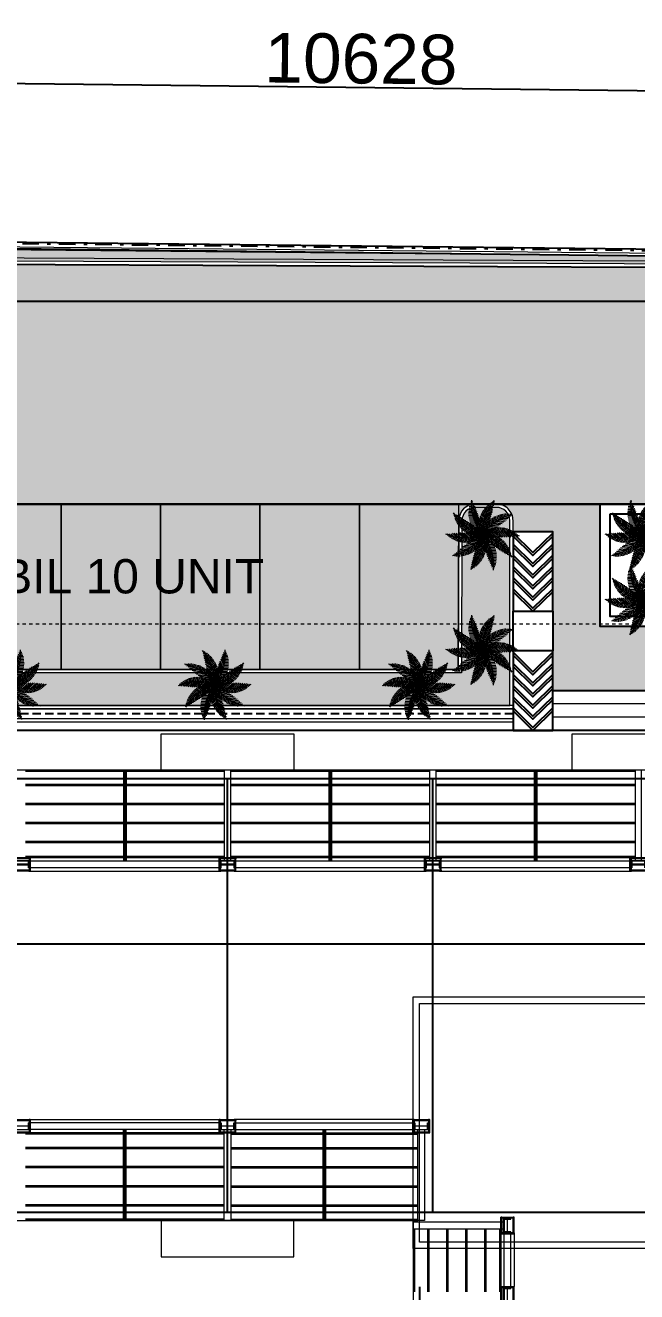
# Model space of a CAD drawing. Header units: inches. Extents: x 139 to 559, y -1 to 295.
# Drawn here: x 208.19 to 226.64, y 174.17 to 212.41 of the extents above; entities that cross this region are included whole.
import ezdxf

# ---------------------------------------------------------------- set-up
doc = ezdxf.new("R2010")
doc.units = ezdxf.units.IN
doc.header["$MEASUREMENT"] = 0
for name, pattern in [('$0$HIDDEN', [0.375, 0.25, -0.125]), ('DASHDOT', [1, 0.5, -0.25, 0, -0.25]), ('DASHDOT2', [0.5, 0.25, -0.125, 0, -0.125])]:
    doc.linetypes.add(name, pattern=pattern)
doc.layers.get('defpoints').update_dxf_attribs({"color": 1})
for name, color, linetype in [('A-ROAD', 4, 'Continuous'), ('ARC_SECTION LINE', 5, 'DASHDOT'), ('dinding', 3, 'Continuous'), ('LANTAI', 57, 'Continuous')]:
    doc.layers.add(name, color=color, linetype=linetype)
for name, color, linetype, lineweight in [('ars', 11, 'Continuous', 0), ('ARSIR', 31, 'Continuous', 5), ('ARSIR BETON', 8, 'Continuous', 5), ('ATAP', 3, 'Continuous', 20), ('besi siku', 70, 'Continuous', 9), ('DINDING2', 146, 'Continuous', 5), ('GSB', 1, 'Continuous', 15), ('lan', 7, 'Continuous', 15), ('NOT', 7, 'Continuous', 20), ('POHON', 98, 'Continuous', 5), ('RUMPUT', 93, 'Continuous', 0), ('SANITAIR', 15, 'Continuous', 9), ('u', 6, 'Continuous', 20), ('WF', 6, 'Continuous', 9)]:
    doc.layers.add(name, color=color, linetype=linetype, lineweight=lineweight)
doc.layers.add('as', color=1, linetype='Continuous', plot=False)
doc.layers.add('POLYLINE TPAK', color=4, linetype='Continuous', lineweight=20, plot=False)
doc.styles.get("Standard").update_dxf_attribs({"font": 'arial.ttf'})
doc.dimstyles.new('sk-100 (SITE)', dxfattribs={"dimtxt": 1.5, "dimasz": 0.2, "dimexe": 0.2, "dimexo": 0, "dimgap": 0.1, "dimtad": 1, "dimdec": 0, "dimlfac": 100, "dimzin": 0, "dimdsep": 46, "dimtxsty": 'Standard', "dimblk": 'OBLIQUE', "dimcen": 0.09, "dimadec": 0, "dimazin": 0, "dimtfac": 1, "dimtdec": 0, "dimtofl": 0, "dimtmove": 0, "dimatfit": 3, "dimldrblk": 'OBLIQUE', "dimfxl": 1, "dimtolj": 1, "dimtzin": 0, "dimarcsym": 0})
pattern_1 = [(86.6697, (37.0798, 226.14725), (-0.5066041, 0.569206), [0.142875, -0.934755]), (41.6697, (37.0798, 226.14725), (-0.5066045, 0.5692064), [0.142875, -0.619125]), (131.6697, (37.0798, 226.14725), (-0.5692064, -0.5066045), [0.142875, -0.619125])]

# ---------------------------------------------------------------- blocks, each defined once
blk = doc.blocks.new('_Oblique')
at = {"color": 0, "linetype": 'ByBlock', "lineweight": -2}
blk.add_line((-0.5, -0.5), (0.5, 0.5), dxfattribs=at)
blk = doc.blocks.new('*D196')
at = {"layer": 'defpoints', "color": 0}
for p in [(165.171, 211.131), (165.117, 206.346), (271.387, 205.142)]:
    blk.add_point(p, dxfattribs=at)
at = {"layer": 'u', "color": 0, "lineweight": -2}
for p, q in [((165.117, 206.346), (165.174, 211.331)), ((271.441, 209.927), (165.171, 211.131)), ((271.387, 205.142), (271.444, 210.127))]:
    blk.add_line(p, q, dxfattribs=at)
at = {"layer": 'u', "color": 0, "lineweight": -2, "xscale": 0.2, "yscale": 0.2, "zscale": 0.2}
for p, rotation in [((165.171, 211.131), 179.3508180741785), ((271.441, 209.927), 359.3508180741784)]:
    blk.add_blockref('_Oblique', p, dxfattribs=dict(at, rotation=rotation))
at = {"layer": 'u', "color": 0, "insert": (218.316, 211.395), "char_height": 1.5, "attachment_point": 5, "rotation": 359.3508}
blk.add_mtext('\\A1;10628', dxfattribs=at)
blk = doc.blocks.new('A$C08441736')
at = {"color": 60}
for p, q in [((-0.435, 0.608), (-0.472, 0.616)), ((-0.373, 0.564), (-0.453, 0.582)), ((-0.441, 0.612), (-0.43, 0.629)), ((-0.415, 0.594), (-0.397, 0.621)), ((-0.389, 0.576), (-0.365, 0.611)), ((-0.363, 0.556), (-0.333, 0.602)), ((-0.338, 0.536), (-0.305, 0.587)), ((-0.314, 0.514), (-0.276, 0.572)), ((-0.29, 0.492), (-0.248, 0.556)), ((-0.653, 0.237), (-0.655, 0.28)), ((-0.621, 0.236), (-0.623, 0.292)), ((-0.589, 0.235), (-0.591, 0.295)), ((-0.556, 0.232), (-0.559, 0.301)), ((-0.524, 0.228), (-0.527, 0.304)), ((-0.492, 0.223), (-0.495, 0.306)), ((-0.459, 0.217), (-0.463, 0.306)), ((-0.323, 0.523), (-0.434, 0.548)), ((-0.427, 0.21), (-0.431, 0.305)), ((-0.28, 0.483), (-0.414, 0.513)), ((-0.394, 0.202), (-0.399, 0.302)), ((-0.243, 0.445), (-0.394, 0.479)), ((-0.362, 0.193), (-0.367, 0.297)), ((-0.329, 0.182), (-0.334, 0.29)), ((-0.297, 0.171), (-0.302, 0.281)), ((-0.709, 0.236), (-0.744, 0.221)), ((-0.717, 0.236), (-0.718, 0.256)), ((-0.634, 0.237), (-0.709, 0.205)), ((-0.685, 0.237), (-0.686, 0.269)), ((-0.569, 0.233), (-0.673, 0.188)), ((-0.511, 0.226), (-0.637, 0.172)), ((-0.458, 0.217), (-0.6, 0.156)), ((-0.409, 0.206), (-0.562, 0.14)), ((-0.364, 0.193), (-0.525, 0.125)), ((-0.438, -0.068), (-0.5, 0.01)), ((-0.322, 0.18), (-0.486, 0.109)), ((-0.406, -0.057), (-0.471, 0.025)), ((-0.282, 0.165), (-0.447, 0.094)), ((-0.374, -0.046), (-0.441, 0.038)), ((-0.34, -0.036), (-0.409, 0.05)), ((-0.244, 0.15), (-0.408, 0.079)), ((-0.306, -0.027), (-0.377, 0.061)), ((-0.272, -0.02), (-0.343, 0.07)), ((-0.236, -0.013), (-0.308, 0.077)), ((-0.264, 0.158), (-0.269, 0.271)), ((-0.712, -0.226), (-0.732, -0.259)), ((-0.719, -0.231), (-0.731, -0.215)), ((-0.693, -0.211), (-0.713, -0.186)), ((-0.668, -0.192), (-0.694, -0.159)), ((-0.652, -0.181), (-0.694, -0.251)), ((-0.641, -0.174), (-0.676, -0.13)), ((-0.597, -0.146), (-0.655, -0.243)), ((-0.614, -0.156), (-0.652, -0.109)), ((-0.586, -0.139), (-0.629, -0.086)), ((-0.546, -0.117), (-0.616, -0.235)), ((-0.558, -0.124), (-0.606, -0.064)), ((-0.529, -0.109), (-0.581, -0.044)), ((-0.498, -0.094), (-0.577, -0.226)), ((-0.499, -0.094), (-0.555, -0.024)), ((-0.452, -0.074), (-0.537, -0.217)), ((-0.469, -0.081), (-0.528, -0.007)), ((-0.408, -0.057), (-0.498, -0.207)), ((-0.366, -0.044), (-0.458, -0.197)), ((-0.325, -0.032), (-0.417, -0.187)), ((-0.295, -0.285), (-0.396, -0.257)), ((-0.275, -0.257), (-0.379, -0.228)), ((-0.285, -0.023), (-0.376, -0.175)), ((-0.254, -0.229), (-0.361, -0.2)), ((-0.232, -0.202), (-0.341, -0.172)), ((-0.247, -0.015), (-0.335, -0.163)), ((-0.27, -0.25), (-0.254, -0.429)), ((-0.417, -0.517), (-0.47, -0.503)), ((-0.427, -0.548), (-0.468, -0.536)), ((-0.405, -0.487), (-0.464, -0.471)), ((-0.392, -0.457), (-0.459, -0.439)), ((-0.379, -0.428), (-0.452, -0.408)), ((-0.364, -0.399), (-0.444, -0.377)), ((-0.348, -0.37), (-0.435, -0.346)), ((-0.332, -0.341), (-0.423, -0.316)), ((-0.421, -0.529), (-0.414, -0.611)), ((-0.314, -0.313), (-0.41, -0.286)), ((-0.397, -0.469), (-0.387, -0.582)), ((-0.373, -0.416), (-0.36, -0.552)), ((-0.348, -0.368), (-0.334, -0.522)), ((-0.322, -0.326), (-0.307, -0.492)), ((-0.297, -0.286), (-0.281, -0.46)), ((-0.437, -0.578), (-0.468, -0.57)), ((-0.446, -0.609), (-0.466, -0.604)), ((-0.444, -0.601), (-0.44, -0.64))]:
    blk.add_line(p, q, dxfattribs=at)
at = {"color": 82}
for p, q in [((0.069, 0.453), (-0.04, 0.578)), ((0.065, 0.502), (-0.037, 0.619)), ((0.057, 0.555), (-0.033, 0.659)), ((0.046, 0.613), (-0.029, 0.698)), ((0.029, 0.676), (-0.025, 0.737)), ((0.006, 0.747), (-0.02, 0.776)), ((0.003, 0.755), (0.022, 0.762)), ((0.014, 0.725), (0.044, 0.736)), ((0.024, 0.694), (0.064, 0.709)), ((0.033, 0.663), (0.085, 0.683)), ((0.041, 0.632), (0.098, 0.654)), ((0.048, 0.601), (0.113, 0.625)), ((0.055, 0.569), (0.126, 0.596)), ((0.06, 0.537), (0.138, 0.566)), ((-0.21, 0.407), (-0.373, 0.444)), ((-0.181, 0.371), (-0.351, 0.409)), ((-0.155, 0.335), (-0.329, 0.374)), ((-0.131, 0.299), (-0.306, 0.339)), ((-0.11, 0.265), (-0.283, 0.304)), ((-0.267, 0.469), (-0.221, 0.539)), ((-0.244, 0.446), (-0.195, 0.52)), ((-0.222, 0.421), (-0.17, 0.5)), ((-0.2, 0.395), (-0.145, 0.479)), ((-0.179, 0.369), (-0.122, 0.456)), ((-0.159, 0.341), (-0.1, 0.431)), ((-0.14, 0.313), (-0.079, 0.405)), ((-0.121, 0.283), (-0.059, 0.377)), ((-0.103, 0.252), (-0.04, 0.348)), ((-0.085, 0.22), (-0.022, 0.316)), ((-0.069, 0.187), (-0.006, 0.283)), ((0.049, 0.165), (-0.058, 0.288)), ((0.056, 0.202), (-0.053, 0.326)), ((0.062, 0.239), (-0.052, 0.37)), ((0.067, 0.278), (-0.05, 0.412)), ((0.07, 0.319), (-0.048, 0.454)), ((0.072, 0.362), (-0.046, 0.496)), ((0.071, 0.406), (-0.044, 0.537)), ((0.065, 0.504), (0.148, 0.535)), ((0.065, 0.264), (0.172, 0.305)), ((0.068, 0.471), (0.157, 0.504)), ((0.069, 0.3), (0.174, 0.34)), ((0.07, 0.438), (0.164, 0.473)), ((0.071, 0.335), (0.174, 0.374)), ((0.072, 0.404), (0.169, 0.44)), ((0.072, 0.37), (0.173, 0.407)), ((0.164, 0.13), (0.149, 0.295)), ((0.191, 0.157), (0.175, 0.329)), ((0.218, 0.186), (0.202, 0.363)), ((-0.208, 0.133), (-0.367, 0.065)), ((-0.174, 0.116), (-0.327, 0.051)), ((-0.142, 0.098), (-0.291, 0.034)), ((-0.199, -0.007), (-0.271, 0.082)), ((-0.09, 0.23), (-0.259, 0.269)), ((-0.111, 0.08), (-0.243, 0.023)), ((-0.073, 0.196), (-0.235, 0.233)), ((-0.162, -0.003), (-0.232, 0.085)), ((-0.057, 0.163), (-0.216, 0.199)), ((-0.198, 0.128), (-0.204, 0.243)), ((-0.081, 0.06), (-0.201, 0.009)), ((-0.123, 0), (-0.191, 0.085)), ((-0.043, 0.13), (-0.183, 0.161)), ((-0.166, 0.111), (-0.171, 0.225)), ((-0.101, 0.001), (-0.168, -0.11)), ((-0.03, 0.097), (-0.157, 0.125)), ((-0.053, 0.041), (-0.157, -0.004)), ((-0.083, 0.002), (-0.148, 0.083)), ((-0.133, 0.093), (-0.138, 0.205)), ((-0.019, 0.064), (-0.129, 0.089)), ((-0.035, -0.024), (-0.128, 0.002)), ((-0.067, 0.002), (-0.125, -0.096)), ((-0.026, 0.021), (-0.113, -0.017)), ((-0.1, 0.072), (-0.105, 0.181)), ((-0.042, 0.002), (-0.102, 0.077)), ((-0.009, 0.032), (-0.101, 0.053)), ((0, 0), (-0.082, 0.023)), ((-0.033, 0.001), (-0.082, -0.08)), ((0, 0), (-0.072, 0.016)), ((-0.066, 0.05), (-0.071, 0.154)), ((0.041, 0.13), (-0.054, 0.238)), ((-0.053, 0.153), (0.009, 0.247)), ((0.032, 0.096), (-0.053, 0.194)), ((0, 0), (-0.053, 0.066)), ((0.022, 0.063), (-0.052, 0.148)), ((0.012, 0.031), (-0.051, 0.102)), ((0, 0), (-0.049, 0.056)), ((-0.038, 0.117), (0.022, 0.208)), ((-0.033, 0.026), (-0.038, 0.122)), ((-0.024, 0.08), (0.033, 0.167)), ((-0.012, 0.041), (0.041, 0.121)), ((0, 0), (-0.007, 0.074)), ((0, 0), (-0.004, 0.085)), ((0, 0), (0.047, 0.071)), ((0, 0), (0.038, 0.064)), ((0, 0), (0.079, 0.03)), ((0, 0), (0.068, 0.029)), ((0.015, 0.04), (0.105, 0.074)), ((0.028, 0.018), (0.019, 0.113)), ((0.026, -0.021), (0.113, 0.017)), ((0.027, 0.079), (0.125, 0.115)), ((0.033, -0.001), (0.082, 0.08)), ((0.035, 0.024), (0.128, -0.002)), ((0.038, 0.117), (0.14, 0.156)), ((0.055, 0.038), (0.045, 0.151)), ((0.047, 0.155), (0.152, 0.194)), ((0.053, -0.041), (0.157, 0.004)), ((0.055, 0.192), (0.162, 0.232)), ((0.061, 0.228), (0.168, 0.269)), ((0.067, -0.002), (0.125, 0.096)), ((0.068, 0.048), (0.169, 0.02)), ((0.083, 0.059), (0.071, 0.188)), ((0.11, 0.081), (0.097, 0.224)), ((0.1, 0.072), (0.205, 0.043)), ((0.101, -0.001), (0.168, 0.11)), ((0.137, 0.105), (0.122, 0.267)), ((0.123, 0), (0.191, -0.085)), ((0.137, 0.001), (0.21, 0.125)), ((0.162, 0.003), (0.232, -0.085)), ((-0.208, -0.176), (-0.318, -0.145)), ((-0.209, -0.009), (-0.294, -0.151)), ((-0.183, -0.149), (-0.294, -0.119)), ((-0.157, -0.123), (-0.267, -0.093)), ((-0.173, -0.004), (-0.256, -0.144)), ((-0.244, -0.217), (-0.228, -0.396)), ((-0.129, -0.098), (-0.238, -0.068)), ((-0.218, -0.186), (-0.202, -0.363)), ((-0.137, -0.001), (-0.21, -0.125)), ((-0.1, -0.072), (-0.205, -0.043)), ((-0.191, -0.157), (-0.175, -0.329)), ((-0.065, -0.264), (-0.172, -0.305)), ((-0.068, -0.048), (-0.169, -0.02)), ((-0.061, -0.228), (-0.168, -0.269)), ((-0.164, -0.13), (-0.149, -0.295)), ((-0.055, -0.192), (-0.162, -0.232)), ((-0.047, -0.155), (-0.152, -0.194)), ((-0.038, -0.117), (-0.14, -0.156)), ((-0.137, -0.105), (-0.122, -0.267)), ((-0.027, -0.079), (-0.125, -0.115)), ((-0.11, -0.081), (-0.097, -0.224)), ((-0.015, -0.04), (-0.105, -0.074)), ((-0.083, -0.059), (-0.071, -0.188)), ((0, 0), (-0.079, -0.03)), ((0, 0), (-0.068, -0.029)), ((-0.062, -0.239), (0.052, -0.37)), ((-0.056, -0.202), (0.053, -0.326)), ((-0.055, -0.038), (-0.045, -0.151)), ((-0.049, -0.165), (0.058, -0.288)), ((0, 0), (-0.047, -0.071)), ((0.012, -0.041), (-0.041, -0.121)), ((-0.041, -0.13), (0.054, -0.238)), ((0, 0), (-0.038, -0.064)), ((0.024, -0.08), (-0.033, -0.167)), ((-0.032, -0.096), (0.053, -0.194)), ((-0.028, -0.018), (-0.019, -0.113)), ((-0.022, -0.063), (0.052, -0.148)), ((0.038, -0.117), (-0.022, -0.208)), ((-0.012, -0.031), (0.051, -0.102)), ((0.053, -0.153), (-0.009, -0.247)), ((0, 0), (0.072, -0.016)), ((0, 0), (0.004, -0.085)), ((0, 0), (0.053, -0.066)), ((0, 0), (0.082, -0.023)), ((0, 0), (0.007, -0.074)), ((0, 0), (0.049, -0.056)), ((0.069, -0.187), (0.006, -0.283)), ((0.009, -0.032), (0.101, -0.053)), ((0.019, -0.064), (0.129, -0.089)), ((0.085, -0.22), (0.022, -0.316)), ((0.03, -0.097), (0.157, -0.125)), ((0.033, -0.026), (0.038, -0.122)), ((0.103, -0.252), (0.04, -0.348)), ((0.042, -0.002), (0.102, -0.077)), ((0.043, -0.13), (0.183, -0.161)), ((0.057, -0.163), (0.216, -0.199)), ((0.066, -0.05), (0.071, -0.154)), ((0.081, -0.06), (0.201, -0.009)), ((0.083, -0.002), (0.148, -0.083)), ((0.1, -0.072), (0.105, -0.181)), ((0.133, -0.093), (0.138, -0.205)), ((0.166, -0.111), (0.171, -0.225)), ((0.198, -0.128), (0.204, -0.243)), ((-0.069, -0.3), (-0.174, -0.34)), ((-0.071, -0.335), (-0.174, -0.374)), ((-0.072, -0.37), (-0.173, -0.407)), ((-0.072, -0.404), (-0.169, -0.44)), ((-0.07, -0.438), (-0.164, -0.473)), ((-0.068, -0.471), (-0.157, -0.504)), ((-0.065, -0.504), (-0.148, -0.535)), ((-0.06, -0.537), (-0.138, -0.566)), ((-0.072, -0.362), (0.046, -0.496)), ((-0.071, -0.406), (0.044, -0.537)), ((-0.07, -0.319), (0.048, -0.454)), ((-0.069, -0.453), (0.04, -0.578)), ((-0.067, -0.278), (0.05, -0.412)), ((-0.065, -0.502), (0.037, -0.619)), ((0.121, -0.283), (0.059, -0.377)), ((0.14, -0.313), (0.079, -0.405)), ((-0.055, -0.569), (-0.126, -0.596)), ((-0.048, -0.601), (-0.113, -0.625)), ((-0.041, -0.632), (-0.098, -0.654)), ((-0.033, -0.663), (-0.085, -0.683)), ((-0.024, -0.694), (-0.064, -0.709)), ((-0.057, -0.555), (0.033, -0.659)), ((-0.046, -0.613), (0.029, -0.698)), ((-0.014, -0.725), (-0.044, -0.736)), ((-0.029, -0.676), (0.025, -0.737)), ((-0.003, -0.755), (-0.022, -0.762)), ((-0.006, -0.747), (0.02, -0.776))]:
    blk.add_line(p, q, dxfattribs=at)
for p, q in [((0.397, 0.469), (0.387, 0.582)), ((0.421, 0.529), (0.414, 0.611)), ((0.437, 0.578), (0.468, 0.57)), ((0.444, 0.601), (0.44, 0.64)), ((0.446, 0.609), (0.466, 0.604)), ((0.27, 0.25), (0.254, 0.429)), ((0.297, 0.286), (0.281, 0.46)), ((0.295, 0.285), (0.396, 0.257)), ((0.322, 0.326), (0.307, 0.492)), ((0.314, 0.313), (0.41, 0.286)), ((0.332, 0.341), (0.423, 0.316)), ((0.348, 0.368), (0.334, 0.522)), ((0.348, 0.37), (0.435, 0.346)), ((0.373, 0.416), (0.36, 0.552)), ((0.364, 0.399), (0.444, 0.377)), ((0.379, 0.428), (0.452, 0.408)), ((0.392, 0.457), (0.459, 0.439)), ((0.405, 0.487), (0.464, 0.471)), ((0.417, 0.517), (0.47, 0.503)), ((0.427, 0.548), (0.468, 0.536)), ((0.157, 0.123), (0.267, 0.093)), ((0.183, 0.149), (0.294, 0.119)), ((0.199, 0.007), (0.271, -0.082)), ((0.208, 0.176), (0.318, 0.145)), ((0.209, 0.009), (0.294, 0.151)), ((0.232, 0.202), (0.341, 0.172)), ((0.236, 0.013), (0.308, -0.077)), ((0.247, 0.015), (0.335, 0.163)), ((0.254, 0.229), (0.361, 0.2)), ((0.272, 0.02), (0.343, -0.07)), ((0.275, 0.257), (0.379, 0.228)), ((0.285, 0.023), (0.376, 0.175)), ((0.306, 0.027), (0.377, -0.061)), ((0.325, 0.032), (0.417, 0.187)), ((0.34, 0.036), (0.409, -0.05)), ((0.366, 0.044), (0.458, 0.197)), ((0.374, 0.046), (0.441, -0.038)), ((0.406, 0.057), (0.471, -0.025)), ((0.408, 0.057), (0.498, 0.207)), ((0.438, 0.068), (0.5, -0.01)), ((0.452, 0.074), (0.537, 0.217)), ((0.469, 0.081), (0.528, 0.007)), ((0.498, 0.094), (0.577, 0.226)), ((0.499, 0.094), (0.555, 0.024)), ((0.529, 0.109), (0.581, 0.044)), ((0.546, 0.117), (0.616, 0.235)), ((0.558, 0.124), (0.606, 0.064)), ((0.586, 0.139), (0.629, 0.086)), ((0.597, 0.146), (0.655, 0.243)), ((0.614, 0.156), (0.652, 0.109)), ((0.641, 0.174), (0.676, 0.13)), ((0.652, 0.181), (0.694, 0.251)), ((0.668, 0.192), (0.694, 0.159)), ((0.693, 0.211), (0.713, 0.186)), ((0.712, 0.226), (0.732, 0.259)), ((0.719, 0.231), (0.731, 0.215)), ((0.09, -0.23), (0.259, -0.269)), ((0.11, -0.265), (0.283, -0.304)), ((0.142, -0.098), (0.291, -0.034)), ((0.174, -0.116), (0.327, -0.051)), ((0.208, -0.133), (0.367, -0.065)), ((0.244, -0.15), (0.408, -0.079)), ((0.264, -0.158), (0.269, -0.271)), ((0.282, -0.165), (0.447, -0.094)), ((0.297, -0.171), (0.302, -0.281)), ((0.322, -0.18), (0.486, -0.109)), ((0.329, -0.182), (0.334, -0.29)), ((0.362, -0.193), (0.367, -0.297)), ((0.364, -0.193), (0.525, -0.125)), ((0.394, -0.202), (0.399, -0.302)), ((0.409, -0.206), (0.562, -0.14)), ((0.427, -0.21), (0.431, -0.305)), ((0.458, -0.217), (0.6, -0.156)), ((0.459, -0.217), (0.463, -0.306)), ((0.492, -0.223), (0.495, -0.306)), ((0.511, -0.226), (0.637, -0.172)), ((0.524, -0.228), (0.527, -0.304)), ((0.556, -0.232), (0.559, -0.301)), ((0.569, -0.233), (0.673, -0.188)), ((0.589, -0.235), (0.591, -0.295)), ((0.621, -0.236), (0.623, -0.292)), ((0.634, -0.237), (0.709, -0.205)), ((0.653, -0.237), (0.655, -0.28)), ((0.685, -0.237), (0.686, -0.269)), ((0.709, -0.236), (0.744, -0.221)), ((0.717, -0.236), (0.718, -0.256)), ((0.159, -0.341), (0.1, -0.431)), ((0.179, -0.369), (0.122, -0.456)), ((0.131, -0.299), (0.306, -0.339)), ((0.2, -0.395), (0.145, -0.479)), ((0.155, -0.335), (0.329, -0.374)), ((0.222, -0.421), (0.17, -0.5)), ((0.181, -0.371), (0.351, -0.409)), ((0.244, -0.446), (0.195, -0.52)), ((0.21, -0.407), (0.373, -0.444)), ((0.267, -0.469), (0.221, -0.539)), ((0.243, -0.445), (0.394, -0.479)), ((0.29, -0.492), (0.248, -0.556)), ((0.314, -0.514), (0.276, -0.572)), ((0.28, -0.483), (0.414, -0.513)), ((0.338, -0.536), (0.305, -0.587)), ((0.323, -0.523), (0.434, -0.548)), ((0.363, -0.556), (0.333, -0.602)), ((0.389, -0.576), (0.365, -0.611)), ((0.373, -0.564), (0.453, -0.582)), ((0.415, -0.594), (0.397, -0.621)), ((0.441, -0.612), (0.43, -0.629)), ((0.435, -0.608), (0.472, -0.616))]:
    blk.add_line(p, q)
at = {"color": 106}
for p, q in [((0.244, 0.217), (0.228, 0.396)), ((0.129, 0.098), (0.238, 0.068)), ((0.173, 0.004), (0.256, 0.144)), ((0.073, -0.196), (0.235, -0.233)), ((0.111, -0.08), (0.243, -0.023)), ((0.231, -0.144), (0.236, -0.258))]:
    blk.add_line(p, q, dxfattribs=at)
at = {"color": 85}
blk.add_line((-0.231, 0.144), (-0.236, 0.258), dxfattribs=at)
at = {"color": 82}
for centre, start, end in [((-1.013, -0.265), 14.6598, 59.6829), ((-0.975, 0.381), 338.6598, 23.6829), ((-0.664, -0.81), 50.6598, 95.6829), ((-0.061, -1.045), 86.6598, 131.6829), ((0.565, -0.882), 122.6598, 167.6829), ((0.975, -0.381), 158.6598, 203.6829)]:
    blk.add_arc(centre, 1.047, start, end, dxfattribs=at)
for centre, start, end in [((-0.565, 0.882), 302.6598, 347.6829), ((0.061, 1.045), 266.6598, 311.6829), ((0.664, 0.81), 230.6598, 275.6829), ((1.013, 0.265), 194.6598, 239.6829)]:
    blk.add_arc(centre, 1.047, start, end)
blk = doc.blocks.new('WF')
at = {"layer": 'ars'}
for p, q in [((-0.254, 0.204), (-0.254, -0.204)), ((0.254, 0.204), (-0.254, 0.204)), ((-0.25, 0.2), (-0.25, -0.2)), ((0.25, 0.2), (-0.25, 0.2)), ((-0.247, 0.1715), (-0.247, -0.1715)), ((0.2215, 0.197), (-0.2215, 0.197)), ((-0.22, -0.17), (-0.22, 0.17)), ((0.22, 0.17), (-0.22, 0.17)), ((0.22, -0.17), (0.22, 0.17)), ((0.247, 0.1715), (0.247, -0.1715)), ((0.25, 0.2), (0.25, -0.2)), ((0.254, 0.204), (0.254, -0.204)), ((0.254, -0.204), (-0.254, -0.204)), ((0.25, -0.2), (-0.25, -0.2)), ((0.2215, -0.197), (-0.2215, -0.197)), ((0.22, -0.17), (-0.22, -0.17))]:
    blk.add_line(p, q, dxfattribs=at)
for points in [[(-0.22, 0.1985), (-0.22, 0.2), (-0.25, 0.2), (-0.25, 0.17), (-0.2485, 0.17, 0.4142136), (-0.247, 0.1715), (-0.247, 0.194, -0.4142136), (-0.244, 0.197), (-0.2215, 0.197, 0.4142136)], [(0.22, 0.1985), (0.22, 0.2), (0.25, 0.2), (0.25, 0.17), (0.2485, 0.17, -0.4142136), (0.247, 0.1715), (0.247, 0.194, 0.4142136), (0.244, 0.197), (0.2215, 0.197, -0.4142136)], [(-0.22, -0.1985), (-0.22, -0.2), (-0.25, -0.2), (-0.25, -0.17), (-0.2485, -0.17, -0.4142136), (-0.247, -0.1715), (-0.247, -0.194, 0.4142136), (-0.244, -0.197), (-0.2215, -0.197, -0.4142136)], [(0.22, -0.1985), (0.22, -0.2), (0.25, -0.2), (0.25, -0.17), (0.2485, -0.17, 0.4142136), (0.247, -0.1715), (0.247, -0.194, -0.4142136), (0.244, -0.197), (0.2215, -0.197, 0.4142136)]]:
    blk.add_lwpolyline(points, format="xyb", close=True, dxfattribs=at)
at = {"layer": 'WF'}
blk.add_lwpolyline([(0.192, 0.096, -0.4142136), (0.196, 0.1), (0.2, 0.1), (0.2, -0.1), (0.196, -0.1, -0.4142136), (0.192, -0.096), (0.192, -0.0195, 0.4142136), (0.179, -0.0065), (-0.179, -0.0065, 0.4142136), (-0.192, -0.0195), (-0.192, -0.096, -0.4142136), (-0.196, -0.1), (-0.2, -0.1), (-0.2, 0.1), (-0.196, 0.1, -0.4142136), (-0.192, 0.096), (-0.192, 0.0195, 0.4142136), (-0.179, 0.0065), (0.179, 0.0065, 0.4142136), (0.192, 0.0195)], format="xyb", close=True, dxfattribs=at)
blk = doc.blocks.new('A.ATAP')
at = {"layer": 'ars'}
for p, q in [((24.4, 56.5), (-24.4, 56.5)), ((-18.396, 53.446), (-12.604, 53.446)), ((-12.196, 53.446), (-6.404, 53.446)), ((-5.996, 53.446), (-0.204, 53.446)), ((-18.396, 45.954), (-12.604, 45.954)), ((-6.8, 45.954), (-12.196, 45.954)), ((-37.45, 42.9), (-6.8, 42.9)), ((-3.746, 42.496), (-3.746, 40.904)), ((-6.8, 42.05), (-6.8, 14.45))]:
    blk.add_line(p, q, dxfattribs=at)
at = {"layer": 'as'}
for p, q in [((-37.2, 56.25), (37.2, 56.25)), ((-12.4, 43.15), (-12.4, 56.25)), ((-6.2, 43.15), (-6.2, 56.25)), ((-37.2, 51.25), (37.2, 51.25)), ((-37.2, 51.25), (37.2, 51.25)), ((-37.2, 43.15), (37.2, 43.15))]:
    blk.add_line(p, q, dxfattribs=at)
at = {"layer": 'ATAP'}
for points in [[(-14.4, 56.5), (-14.4, 57.6), (-10.4, 57.6), (-10.4, 56.5)], [(-2, 56.5), (-2, 57.6), (2, 57.6), (2, 56.5)], [(-14.4, 42.9), (-14.4, 41.8), (-10.4, 41.8), (-10.4, 42.9)]]:
    blk.add_lwpolyline(points, dxfattribs=at)
at = {"layer": 'besi siku'}
for p, q in [((-12.5, 56.496), (-18.5, 56.496)), ((-12.5, 56.456), (-18.5, 56.456)), ((-15.54, 56.456), (-15.54, 53.75)), ((-15.5, 56.456), (-15.5, 53.75)), ((-15.46, 56.456), (-15.46, 53.75)), ((-6.3, 56.496), (-12.3, 56.496)), ((-6.3, 56.456), (-12.3, 56.456)), ((-9.34, 56.456), (-9.34, 53.75)), ((-9.3, 56.456), (-9.3, 53.75)), ((-9.26, 56.456), (-9.26, 53.75)), ((-0.1, 56.496), (-6.1, 56.496)), ((-0.1, 56.456), (-6.1, 56.456)), ((-3.14, 56.456), (-3.14, 53.75)), ((-3.1, 56.456), (-3.1, 53.75)), ((-3.06, 56.456), (-3.06, 53.75)), ((-12.5, 56.067), (-18.5, 56.067)), ((-12.5, 56.027), (-18.5, 56.027)), ((-6.3, 56.067), (-12.3, 56.067)), ((-6.3, 56.027), (-12.3, 56.027)), ((-0.1, 56.067), (-6.1, 56.067)), ((-0.1, 56.027), (-6.1, 56.027)), ((-12.5, 55.491), (-18.5, 55.491)), ((-12.5, 55.451), (-18.5, 55.451)), ((-6.3, 55.491), (-12.3, 55.491)), ((-6.3, 55.451), (-12.3, 55.451)), ((-0.1, 55.491), (-6.1, 55.491)), ((-0.1, 55.451), (-6.1, 55.451)), ((-12.5, 54.915), (-18.5, 54.915)), ((-12.5, 54.875), (-18.5, 54.875)), ((-6.3, 54.915), (-12.3, 54.915)), ((-6.3, 54.875), (-12.3, 54.875)), ((-0.1, 54.915), (-6.1, 54.915)), ((-0.1, 54.875), (-6.1, 54.875)), ((-12.5, 54.339), (-18.5, 54.339)), ((-6.3, 54.339), (-12.3, 54.339)), ((-0.1, 54.339), (-6.1, 54.339)), ((-12.5, 54.299), (-18.5, 54.299)), ((-6.3, 54.299), (-12.3, 54.299)), ((-0.1, 54.299), (-6.1, 54.299)), ((-12.5, 53.89), (-18.5, 53.89)), ((-12.5, 53.85), (-18.5, 53.85)), ((-6.3, 53.89), (-12.3, 53.89)), ((-6.3, 53.85), (-12.3, 53.85)), ((-0.1, 53.89), (-6.1, 53.89)), ((-0.1, 53.85), (-6.1, 53.85)), ((-12.5, 45.55), (-18.5, 45.55)), ((-12.5, 45.51), (-18.5, 45.51)), ((-15.54, 42.944), (-15.54, 45.65)), ((-15.5, 42.944), (-15.5, 45.65)), ((-15.46, 42.944), (-15.46, 45.65)), ((-12.3, 45.55), (-6.65, 45.55)), ((-12.3, 45.51), (-6.65, 45.51)), ((-9.515, 42.944), (-9.515, 45.65)), ((-9.475, 42.944), (-9.475, 45.65)), ((-9.435, 42.944), (-9.435, 45.65)), ((-12.5, 45.101), (-18.5, 45.101)), ((-12.5, 45.061), (-18.5, 45.061)), ((-12.3, 45.101), (-6.65, 45.101)), ((-12.3, 45.061), (-6.65, 45.061)), ((-12.5, 44.525), (-18.5, 44.525)), ((-12.5, 44.485), (-18.5, 44.485)), ((-12.3, 44.525), (-6.65, 44.525)), ((-12.3, 44.485), (-6.65, 44.485)), ((-12.5, 43.949), (-18.5, 43.949)), ((-12.5, 43.909), (-18.5, 43.909)), ((-12.3, 43.949), (-6.65, 43.949)), ((-12.3, 43.909), (-6.65, 43.909)), ((-12.5, 43.373), (-18.5, 43.373)), ((-12.5, 43.333), (-18.5, 43.333)), ((-12.3, 43.373), (-6.65, 43.373)), ((-12.3, 43.333), (-6.65, 43.333)), ((-12.5, 42.944), (-18.5, 42.944)), ((-12.5, 42.904), (-18.5, 42.904)), ((-12.3, 42.944), (-6.65, 42.944)), ((-12.3, 42.904), (-6.65, 42.904)), ((-6.796, 42.65), (-6.796, 40.75)), ((-6.756, 42.65), (-6.756, 40.75)), ((-6.367, 42.65), (-6.367, 40.75)), ((-6.327, 42.65), (-6.327, 40.75)), ((-5.791, 42.65), (-5.791, 40.75)), ((-5.751, 42.65), (-5.751, 40.75)), ((-5.215, 42.65), (-5.215, 40.75)), ((-5.175, 42.65), (-5.175, 40.75)), ((-4.639, 42.65), (-4.639, 40.75)), ((-4.599, 42.65), (-4.599, 40.75)), ((-4.19, 42.65), (-4.19, 40.75)), ((-4.15, 42.65), (-4.15, 40.75))]:
    blk.add_line(p, q, dxfattribs=at)
at = {"layer": 'lan'}
for points in [[(6.8, 42.05), (-6.8, 42.05), (-6.8, 49.65), (6.8, 49.65)], [(6.6, 42.25), (-6.6, 42.25), (-6.6, 49.45), (6.6, 49.45)]]:
    blk.add_lwpolyline(points, close=True, dxfattribs=at)
at = {"layer": 'WF'}
for p, q in [((-12.6, 53.75), (-18.4, 53.75)), ((-12.6, 53.55), (-18.4, 53.55)), ((-6.4, 53.75), (-12.2, 53.75)), ((-6.4, 53.55), (-12.2, 53.55)), ((-0.2, 53.75), (-6, 53.75)), ((-0.2, 53.55), (-6, 53.55)), ((-12.6, 45.85), (-18.4, 45.85)), ((-12.6, 45.65), (-18.4, 45.65)), ((-12.2, 45.85), (-6.75, 45.85)), ((-12.2, 45.65), (-6.75, 45.65)), ((-4.05, 40.85), (-4.05, 42.55)), ((-3.85, 40.85), (-3.85, 42.55))]:
    blk.add_line(p, q, dxfattribs=at)
for points in [[(-12.3, 53.766), (-12.3, 56.496), (-12.5, 56.496), (-12.5, 53.766)], [(-6.1, 53.766), (-6.1, 56.496), (-6.3, 56.496), (-6.3, 53.766)], [(0.1, 53.766), (0.1, 56.496), (-0.1, 56.496), (-0.1, 53.766)], [(-12.3, 45.634), (-12.3, 42.904), (-12.5, 42.904), (-12.5, 45.634)], [(-6.45, 45.634), (-6.45, 42.904), (-6.65, 42.904), (-6.65, 45.634)], [(-4.066, 42.85), (-6.796, 42.85), (-6.796, 42.65), (-4.066, 42.65)]]:
    blk.add_lwpolyline(points, dxfattribs=at)
for points in [[(-18.8, 53.75), (-18.8, 53.766), (-18.4, 53.766), (-18.4, 53.75)], [(-12.6, 53.75), (-12.6, 53.766), (-12.2, 53.766), (-12.2, 53.75)], [(-6.4, 53.75), (-6.4, 53.766), (-6, 53.766), (-6, 53.75)], [(-0.2, 53.75), (-0.2, 53.766), (0.2, 53.766), (0.2, 53.75)], [(-18.4, 45.65), (-18.4, 45.634), (-18.8, 45.634), (-18.8, 45.65)], [(-12.2, 45.65), (-12.2, 45.634), (-12.6, 45.634), (-12.6, 45.65)], [(-6.35, 45.65), (-6.35, 45.634), (-6.75, 45.634), (-6.75, 45.65)], [(-4.05, 42.55), (-4.066, 42.55), (-4.066, 42.95), (-4.05, 42.95)], [(-4.05, 40.45), (-4.066, 40.45), (-4.066, 40.85), (-4.05, 40.85)]]:
    blk.add_lwpolyline(points, close=True, dxfattribs=at)
at = {"layer": 'WF', "xscale": -1}
for p, rotation in [((-18.6, 53.65), 180), ((-12.4, 53.65), 180), ((-6.2, 53.65), 180), ((0, 53.65), 180), ((-3.95, 42.75), 90), ((-3.95, 40.65), 90)]:
    blk.add_blockref('WF', p, dxfattribs=dict(at, rotation=rotation))
at = {"layer": 'WF', "rotation": 180}
for p in [(-18.6, 45.75), (-12.4, 45.75), (-6.55, 45.75)]:
    blk.add_blockref('WF', p, dxfattribs=at)

msp = doc.modelspace()

# ---------------------------------------------------------------- hatches: boundary and pattern name
at = {"layer": 'ARSIR'}
h = msp.add_hatch(dxfattribs=at)
h.set_pattern_fill('AR-HBONE', color=256, scale=0.003, style=0)
h.set_pattern_definition([(45, (37.0798, 226.14725), (4e-17, 0.4310523), [0.9144, -0.3048]), (135, (37.29532, 226.36278), (4e-17, 0.4310523), [0.9144, -0.3048])])
edge = h.paths.add_edge_path()
edge.add_arc((191.2828, 190.0679), 15.2, 90, 180)
edge.add_line((176.0828, 190.0679), (176.0828, 133.2715))
edge.add_arc((191.2828, 133.2715), 15.2, 180, 214.23029)
edge.add_line((178.7157, 124.7212), (179.7078, 125.3962))
edge.add_arc((191.2827, 133.2715), 14, 180, 214.23027, ccw=False)
edge.add_line((177.2828, 133.2715), (177.2828, 190.0679))
edge.add_arc((191.2828, 190.0679), 14, 90, 180, ccw=False)
edge.add_line((191.2828, 204.0679), (270.5466, 204.0679))
edge.add_arc((270.5466, 204.9086), 0.8408, 270, 359.99697)
edge.add_line((271.3873, 204.9086), (191.2828, 205.2679))
h = msp.add_hatch(dxfattribs=at)
h.set_pattern_fill('HEX', color=256, scale=0.05, style=0)
h.set_pattern_definition([(0, (37.0798, 97.08053), (0, -0.274963), [0.15875, -0.3175]), (240, (37.0798, 97.08053), (-0.23812494, 0.1374815), [0.15875, -0.3175]), (300, (37.23855, 97.08053), (-0.23812494, -0.1374815), [0.15875, -0.3175])])
edge = h.paths.add_edge_path()
edge.add_arc((231.9822, 197.4574), 0.5, 0, 86.09599)
edge.add_line((232.0163, 197.9562), (262.4822, 197.9562))
edge.add_line((262.4822, 197.9562), (262.4822, 192.9562))
edge.add_line((262.4822, 192.9562), (232.4822, 192.9562))
edge.add_line((232.4822, 192.9562), (232.4822, 197.4574))
edge = h.paths.add_edge_path()
edge.add_line((230.4974, 197.1215), (230.4974, 197.4574))
edge.add_arc((230.9974, 197.4574), 0.5, 93.90401, 180.00169, ccw=False)
edge.add_line((230.9633, 197.9562), (227.8373, 197.9562))
edge.add_line((227.8373, 197.9562), (227.8373, 194.2562))
edge.add_line((227.8373, 194.2562), (225.5373, 194.2562))
edge.add_line((225.5373, 194.2562), (225.5373, 197.9562))
edge.add_line((225.5373, 197.9562), (191.2828, 197.9562))
edge.add_line((191.2828, 197.9562), (191.2828, 192.9562))
edge.add_line((191.2828, 192.9562), (221.2522, 192.9612))
edge.add_line((221.2522, 192.9612), (221.2659, 197.4578))
edge.add_line((221.2659, 197.4578), (221.4128, 197.8103))
edge.add_line((221.4128, 197.8103), (221.7657, 197.9562))
edge.add_line((221.7657, 197.9562), (222.4078, 197.9562))
edge.add_line((222.4078, 197.9562), (222.7612, 197.8098))
edge.add_line((222.7612, 197.8098), (222.9076, 197.4562))
edge.add_line((222.9076, 197.4562), (222.877, 197.1215))
edge.add_line((222.877, 197.1215), (224.077, 197.1215))
edge.add_line((224.077, 197.1215), (224.1076, 192.3215))
edge.add_line((224.1076, 192.3215), (229.2975, 192.3215))
edge.add_line((229.2975, 192.3215), (230.4975, 192.3215))
edge.add_line((230.4975, 192.3215), (230.4974, 197.1215))
at = {"layer": 'ARSIR BETON'}
h = msp.add_hatch(dxfattribs=at)
h.set_pattern_fill('AR-HBONE', color=256, scale=0.004, style=0)
h.set_pattern_definition([(45, (37.0798, 226.14725), (6e-17, 0.5747364), [1.2192, -0.4064]), (135, (37.36716, 226.4346), (6e-17, 0.5747364), [1.2192, -0.4064])])
edge = h.paths.add_edge_path()
edge.add_arc((191.2828, 190.0679), 14, 90, 180)
edge.add_line((177.2828, 190.0679), (177.2828, 133.2715))
edge.add_arc((191.2827, 133.2715), 14, 179.99992, 263.11919)
edge.add_line((189.6055, 119.3724), (189.6055, 112.3227))
edge.add_line((189.6055, 112.3227), (189.7055, 112.3227))
edge.add_line((189.7055, 112.3227), (189.7055, 112.2227))
edge.add_line((189.7055, 112.2227), (201.7055, 112.2227))
edge.add_line((201.7055, 112.2227), (201.7055, 119.2715))
edge.add_line((201.7055, 119.2715), (380.22, 119.2715))
edge.add_arc((380.22, 133.2715), 14, 270, 360)
edge.add_line((394.22, 133.2715), (394.22, 186.8365))
edge.add_arc((380.07, 186.8365), 14.15, 0.00002, 89.99998)
edge.add_line((380.07, 200.9865), (288.3873, 200.9865))
edge.add_arc((288.3873, 203.9865), 3, 180, 270, ccw=False)
edge.add_line((285.3873, 203.9865), (285.3986, 204.9823))
edge.add_line((285.3986, 204.9823), (271.3873, 205.1475))
edge.add_line((271.3873, 205.1475), (271.3873, 204.9086))
edge.add_arc((270.5466, 204.9086), 0.8408, 270, 359.99999, ccw=False)
edge.add_line((270.5466, 204.0679), (191.2828, 204.0679))
edge = h.paths.add_edge_path()
edge.add_line((191.2672, 197.9562), (265.7566, 197.9585))
edge.add_arc((265.7568, 189.203), 8.7555, 41.343, 90.00169, ccw=False)
edge.add_line((272.3302, 194.9865), (332.5823, 194.9865))
edge.add_line((332.5823, 194.9865), (332.5823, 191.8715))
edge.add_line((332.5823, 191.8715), (340.1822, 191.8715))
edge.add_line((340.1822, 191.8715), (340.1822, 194.9865))
edge.add_line((340.1822, 194.9865), (380.07, 194.9865))
edge.add_arc((380.07, 186.8365), 8.15, 0, 90, ccw=False)
edge.add_line((388.22, 186.8365), (388.22, 163.1715))
edge.add_line((388.22, 163.1715), (388.22, 157.7117))
edge.add_line((388.22, 157.7117), (388.22, 133.2715))
edge.add_arc((380.22, 133.2715), 8, -90, 0, ccw=False)
edge.add_line((380.22, 125.2715), (191.2828, 125.2715))
edge.add_arc((191.185, 133.1732), 7.9023, 180.12317, 270.70845, ccw=False)
edge.add_line((183.2828, 133.1562), (183.2675, 189.9541))
edge.add_arc((191.2675, 189.9563), 8, 90.00169, 180.01541, ccw=False)
at = {"layer": 'RUMPUT'}
h = msp.add_hatch(dxfattribs=at)
h.set_pattern_fill('GRASS', color=256, scale=0.03, angle=356.66969, style=0)
h.set_pattern_definition(pattern_1)
edge = h.paths.add_edge_path()
edge.add_line((173.8596, 124.7087), (178.5195, 124.7087))
edge.add_line((178.5195, 124.7087), (178.577, 124.7478))
edge.add_arc((191.2745, 133.269), 15.2918, 179.99042, 213.86512, ccw=False)
edge.add_line((175.9828, 133.2715), (175.9828, 190.0679))
edge.add_arc((191.2827, 190.0679), 15.2999, 89.99903, 180.00016, ccw=False)
edge.add_line((191.283, 205.3679), (269.9053, 205.0253))
edge.add_line((269.9053, 205.0253), (167.2319, 206.0181))
edge.add_line((167.2319, 206.0181), (167.521, 198.8985))
edge.add_line((167.521, 198.8985), (170.7477, 161.1323))
edge.add_line((170.7477, 161.1323), (173.8596, 124.7087))
h = msp.add_hatch(dxfattribs=at)
h.set_pattern_fill('GRASS', color=256, scale=0.03, angle=356.66969, style=0)
h.set_pattern_definition(pattern_1)
edge = h.paths.add_edge_path()
edge.add_line((222.8076, 191.8715), (222.8076, 197.4562))
edge.add_arc((222.4076, 197.4562), 0.4, 360, 450)
edge.add_line((222.4076, 197.8562), (221.7659, 197.8562))
edge.add_arc((221.7659, 197.4562), 0.4, 90, 179.82489)
edge.add_line((221.3659, 197.4575), (221.3519, 192.8562))
edge.add_line((221.3519, 192.8562), (191.1675, 192.8562))
edge.add_line((191.1675, 192.8562), (191.1675, 196.6555))
edge.add_arc((191.2675, 189.9563), 6.7, 90.85519, 180)
edge.add_line((184.5675, 189.9563), (184.5675, 164.7715))
edge.add_line((184.5675, 164.7715), (189.4121, 164.7715))
edge.add_arc((189.4168, 165.1663), 0.3948, 269.30809, 360.67801)
edge.add_line((189.8116, 165.171), (189.8116, 170.2314))
edge.add_line((189.8116, 170.2314), (194.9669, 170.2314))
edge.add_arc((194.9652, 170.6314), 0.4, 270.2535, 360)
edge.add_line((195.3652, 170.6314), (195.3652, 172.5215))
edge.add_line((195.3652, 172.5215), (187.1873, 172.5215))
edge.add_line((187.1873, 172.5215), (187.1873, 189.0042))
edge.add_arc((189.9391, 189.1175), 2.7541, 90.36187, 182.35743, ccw=False)
edge.add_line((189.9217, 191.8715), (222.8076, 191.8715))

# ---------------------------------------------------------------- linework, layer by layer
for points in [[(224.1076, 192.3215), (230.4975, 192.3215), (230.4975, 191.1215)], [(251.3873, 191.1215), (201.9873, 191.1215)], [(220.0873, 174.3215), (220.0873, 149.0715)]]:
    msp.add_lwpolyline(points)
at = {"layer": 'A-ROAD'}
msp.add_line((489.9356, 202.663), (165.1171, 206.3462), dxfattribs=at)
at = {"layer": 'ARC_SECTION LINE'}
msp.add_line((157.5017, 206.3922), (495.1878, 202.604), dxfattribs=at)
at = {"layer": 'as', "linetype": '$0$HIDDEN'}
msp.add_line((222.9076, 191.6215), (189.9373, 191.6215), dxfattribs=at)
at = {"layer": 'dinding'}
msp.add_lwpolyline([(269.6873, 204.9548), (165.3254, 206.1439), (165.6243, 198.7832), (172.0702, 123.3389)], dxfattribs=at)
msp.add_lwpolyline([(269.6873, 204.9548), (165.3254, 206.1439), (165.6243, 198.7832), (172.0702, 123.3389)], dxfattribs=at)
for points in [[(225.5373, 197.9562), (227.8373, 197.9562), (227.8373, 194.2562), (225.5373, 194.2562)], [(225.8373, 197.6562), (227.5373, 197.6562), (227.5373, 194.5562), (225.8373, 194.5562)]]:
    msp.add_lwpolyline(points, close=True, dxfattribs=at)
at = {"layer": 'DINDING2'}
for points in [[(173.7678, 124.6087), (178.5503, 124.6087), (178.7157, 124.7212, -0.1505639), (176.0828, 133.2715), (176.0828, 190.0679, -0.4142152), (191.2828, 205.2679), (271.3873, 204.9086), (271.3873, 205.0883), (167.1277, 206.1191), (167.4211, 198.8922), (170.648, 161.1238)], [(173.8596, 124.7087), (178.5195, 124.7087), (178.577, 124.7478, -0.1488921), (175.9828, 133.2715), (175.9828, 190.0679, -0.4142193), (191.283, 205.3679), (270.5553, 205.0253), (167.2319, 206.0181), (167.521, 198.8985), (170.7477, 161.1323)], [(222.8076, 191.8715), (222.8076, 197.4562, 0.4142136), (222.4076, 197.8562), (221.7659, 197.8562, 0.4133187), (221.3659, 197.4575), (221.3519, 192.8562), (191.1675, 192.8562), (191.1675, 196.6555, 0.4098486), (184.5675, 189.9563), (184.5675, 164.7715), (189.4121, 164.7715, 0.421234), (189.8116, 165.171), (189.8116, 170.2314), (194.9669, 170.2314, 0.4129183), (195.3652, 170.6314), (195.3652, 172.5215), (187.1873, 172.5215), (187.1873, 189.0042, -0.4244519), (189.9217, 191.8715)]]:
    msp.add_lwpolyline(points, format="xyb", close=True, dxfattribs=at)
for points in [[(175.8827, 161.5655), (175.8827, 190.0679, -0.4142136), (191.2828, 205.4679), (271.3873, 205.0883)], [(222.9076, 191.7715), (222.9076, 197.4562, 0.4142136), (222.4076, 197.9562), (221.7659, 197.9562, 0.4133187), (221.2659, 197.4578), (221.2522, 192.9562), (191.2675, 192.9562), (191.2675, 196.7562), (191.2675, 196.7562, 0.4142136), (184.4675, 189.9563), (184.4675, 164.6715), (189.4115, 164.6715, 0.4204829), (189.9116, 165.1715), (189.9116, 170.1314), (194.9671, 170.1314, 0.4130549), (195.4652, 170.6314), (195.4652, 172.6215), (187.2873, 172.6215), (187.2873, 189.0062, -0.4246438), (189.922, 191.7715), (222.9076, 191.7715)]]:
    msp.add_lwpolyline(points, format="xyb", dxfattribs=at)
at = {"layer": 'GSB', "linetype": 'DASHDOT2', "ltscale": 0.0025}
msp.add_line((157.5017, 194.3376), (497.7427, 194.3376), dxfattribs=at)
at = {"layer": 'lan'}
for p, q in [((230.4975, 191.9215), (224.1076, 191.9215)), ((230.4975, 191.5215), (224.1076, 191.5215))]:
    msp.add_line(p, q, dxfattribs=at)
for points in [[(209.2675, 192.9562), (209.2675, 197.9562), (206.2675, 197.9562), (206.2675, 192.9562), (209.2675, 192.9562)], [(212.2675, 192.9562), (212.2675, 197.9562), (209.2675, 197.9562), (209.2675, 192.9562), (212.2675, 192.9562)], [(215.2675, 192.9562), (215.2675, 197.9562), (212.2675, 197.9562), (212.2675, 192.9562), (215.2675, 192.9562)], [(218.2675, 192.9562), (218.2675, 197.9562), (215.2675, 197.9562), (215.2675, 192.9562), (218.2675, 192.9562)], [(221.2522, 192.9562), (221.2675, 197.9562), (218.2675, 197.9562), (218.2675, 192.9562), (221.2522, 192.9562)]]:
    msp.add_lwpolyline(points, dxfattribs=at)
at = {"layer": 'LANTAI'}
msp.add_lwpolyline([(179.7078, 125.3962), (178.7157, 124.7212, -0.1504784), (176.0828, 133.2715), (176.0828, 161.5655), (176.0828, 190.0679, -0.4142136), (191.2828, 205.2679), (271.3873, 204.9086), (271.3873, 204.9086, -0.4141936), (270.5466, 204.0679), (191.2828, 204.0679, 0.4142136), (177.2828, 190.0679), (177.2828, 161.5655), (177.2828, 133.2715, 0.1504787)], format="xyb", close=True, dxfattribs=at)
for points in [[(191.2828, 204.0679, 0.4142136), (177.2828, 190.0679), (177.2828, 133.2715, 0.3794614), (189.6055, 119.3724), (189.6055, 112.3227), (189.7055, 112.3227), (189.7055, 112.2227), (201.7055, 112.2227), (201.7055, 119.2715), (380.22, 119.2715, 0.4142136), (394.22, 133.2715), (394.22, 186.8365, 0.4142134), (380.07, 200.9865), (288.3873, 200.9865, -0.4142136), (285.3873, 203.9865), (285.3986, 204.9823), (271.3873, 205.1475), (271.3873, 204.9086, -0.4142135), (270.5466, 204.0679), (191.2828, 204.0679)], [(191.2675, 197.9562, 0.4142136), (183.2675, 189.9563), (183.2828, 133.1562, 0.4172087), (191.2828, 125.2715), (380.22, 125.2715, 0.4142136), (388.22, 133.2715), (388.22, 157.7117), (388.22, 157.7117), (388.22, 163.1715), (388.22, 163.1715), (388.22, 186.8365, 0.4142136), (380.07, 194.9865), (340.1822, 194.9865), (340.1822, 191.8715), (332.5823, 191.8715), (332.5823, 194.9865), (272.3302, 194.9865, 0.2155546), (265.7568, 197.9585), (191.2675, 197.9562)]]:
    msp.add_lwpolyline(points, format="xyb", dxfattribs=at)
for points in [[(191.2828, 192.9562), (191.2828, 197.9562), (262.4822, 197.9562), (262.4822, 192.9562), (232.4822, 192.9562)], [(224.1076, 197.0799), (223.5076, 196.4923), (222.9076, 197.0799)], [(224.1076, 196.99), (223.5076, 196.4024), (222.9076, 196.99)], [(224.1076, 196.7437), (223.5076, 196.1561), (222.9076, 196.7437)], [(224.1076, 196.6539), (223.5076, 196.0662), (222.9076, 196.6539)], [(224.1076, 196.4075), (223.5076, 195.8199), (222.9076, 196.4075)], [(224.1076, 196.3177), (223.5076, 195.7301), (222.9076, 196.3177)], [(224.1076, 196.0713), (223.5076, 195.4837), (222.9076, 196.0713)], [(224.1076, 195.9815), (223.5076, 195.3939), (222.9076, 195.9815)], [(224.1076, 195.7352), (223.5076, 195.1475), (222.9076, 195.7352)], [(224.1076, 195.6453), (223.5076, 195.0577), (222.9076, 195.6453)], [(224.1076, 195.399), (223.5076, 194.8114), (222.9076, 195.399)], [(224.1076, 195.3092), (223.5076, 194.7215), (222.9076, 195.3092)], [(224.1076, 193.4799), (223.5076, 192.8923), (222.9076, 193.4799)], [(224.1076, 193.39), (223.5076, 192.8024), (222.9076, 193.39)], [(224.1076, 193.1437), (223.5076, 192.5561), (222.9076, 193.1437)], [(224.1076, 193.0539), (223.5076, 192.4662), (222.9076, 193.0539)], [(224.1076, 192.8075), (223.5076, 192.2199), (222.9076, 192.8075)], [(224.1076, 192.7177), (223.5076, 192.1301), (222.9076, 192.7177)], [(224.1076, 192.4713), (223.5076, 191.8837), (222.9076, 192.4713)], [(224.1076, 192.3815), (223.5076, 191.7939), (222.9076, 192.3815)], [(224.1076, 192.1352), (223.5076, 191.5475), (222.9076, 192.1352)], [(224.1076, 192.0453), (223.5076, 191.4577), (222.9076, 192.0453)], [(224.1076, 191.799), (223.5076, 191.2114), (222.9076, 191.799)], [(224.1076, 191.7092), (223.5076, 191.1215), (222.9076, 191.7092)]]:
    msp.add_lwpolyline(points, dxfattribs=at)
for points in [[(222.9076, 194.7215), (224.1076, 194.7215), (224.1076, 197.1215), (222.9076, 197.1215)], [(222.9076, 194.7215), (224.1076, 194.7215), (224.1076, 193.5215), (222.9076, 193.5215)], [(222.9076, 191.1215), (224.1076, 191.1215), (224.1076, 193.5215), (222.9076, 193.5215)]]:
    msp.add_lwpolyline(points, close=True, dxfattribs=at)
at = {"layer": 'SANITAIR'}
for points in [[(222.9076, 191.7715), (202.6873, 191.7715), (202.6873, 192.5215), (194.8873, 192.5215), (194.8873, 191.7715), (189.9373, 191.7715, 0.4142136), (187.2873, 189.1215), (187.2873, 173.0715), (195.3652, 173.0715)], [(222.9076, 191.4715), (202.3873, 191.4715), (202.3873, 192.2215), (195.1873, 192.2215), (195.1873, 191.4715), (189.9373, 191.4715, 0.4142136), (187.5873, 189.1215), (187.5873, 173.3715), (195.3652, 173.3715)], [(222.9076, 191.3715), (202.2873, 191.3715), (202.2873, 192.1215), (195.2873, 192.1215), (195.2873, 191.3715), (189.9373, 191.3715, 0.4142136), (187.6873, 189.1215), (187.6873, 173.4715), (195.3652, 173.4715)]]:
    msp.add_lwpolyline(points, format="xyb", dxfattribs=at)
msp.add_lwpolyline([(222.9076, 191.8715), (202.7873, 191.8715), (202.7873, 192.6215), (194.7873, 192.6215), (194.7873, 191.8715), (189.9373, 191.8715)], dxfattribs=at)

# ---------------------------------------------------------------- block references
at = {"layer": 'POHON', "lineweight": 0}
for p, xscale, yscale, zscale, rotation in [((221.9872, 197.0194), -1.377873410171134, 1.377873410170821, 1.377873410170977, 270), ((226.7873, 197.0194), -1.377873410171134, 1.377873410170821, 1.377873410170977, 270), ((226.7873, 195.05), -1.377873410171134, 1.377873410170821, 1.377873410170977, 270), ((221.9872, 193.5452), -1.377873410171134, 1.377873410170821, 1.377873410170977, 270), ((207.7252, 192.4925), 1.377873410171134, 1.377873410171134, 1.37787341017113, 90), ((213.8996, 192.4925), 1.377873410171134, 1.377873410171134, 1.37787341017113, 90), ((220.0564, 192.4925), 1.377873410171134, 1.377873410171134, 1.37787341017113, 90)]:
    msp.add_blockref('A$C08441736', p, dxfattribs=dict(at, xscale=xscale, yscale=yscale, zscale=zscale, rotation=rotation))
at = {"layer": 'POLYLINE TPAK'}
msp.add_blockref('A.ATAP', (226.6873, 133.4215), dxfattribs=at)

# ---------------------------------------------------------------- texts
at = {"layer": 'NOT', "insert": (198.5582, 196.293), "char_height": 1.036168, "width": 17.447477, "attachment_point": 1}
msp.add_mtext('\\pi0.75033;{\\fArial|b0|i0|c0|p18;PARKIR MOBIL 10 UNIT}', dxfattribs=at)

# ---------------------------------------------------------------- dimensions: what is measured, and where the dimension line sits
at = {"layer": 'u'}
dim = msp.add_aligned_dim(p1=(271.3873, 205.1421), p2=(165.1171, 206.3462), distance=-4.7854, dimstyle='sk-100 (SITE)', dxfattribs=at)
dim.commit()
dim.dimension.update_dxf_attribs({"geometry": '*D196', "text_midpoint": (218.3162, 211.3951)})

doc.saveas('drawing.dxf')
